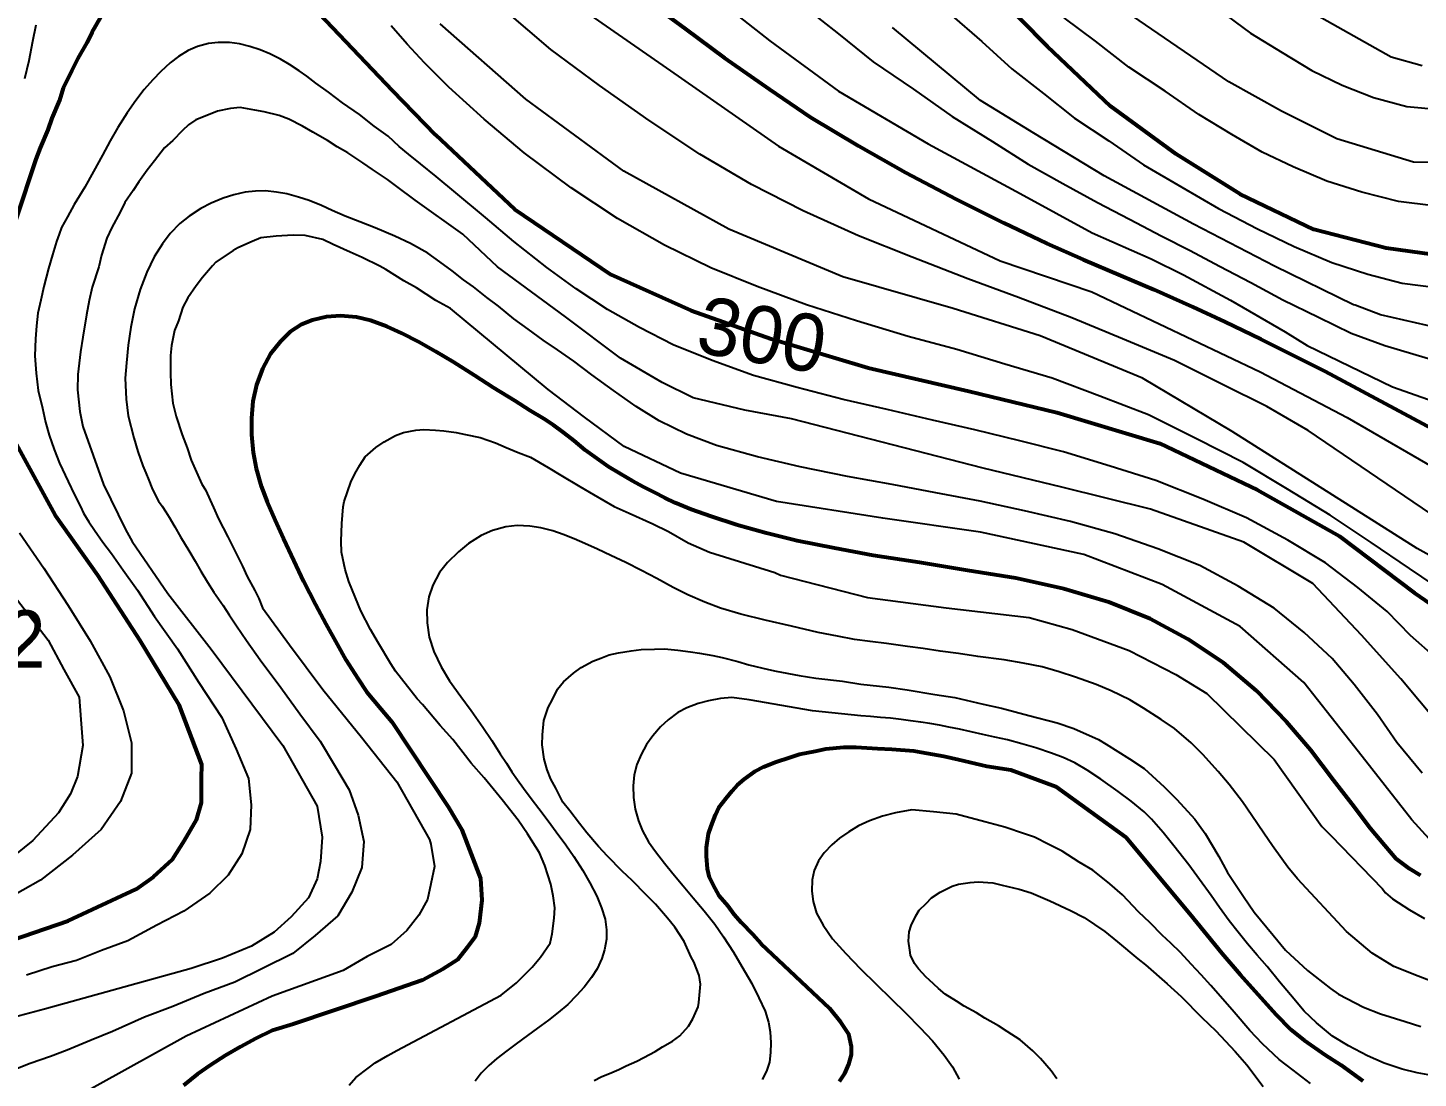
# Model space of a CAD drawing. Header units: metres. Extents: x 552626 to 559174, y 1843804 to 1852371.
# Drawn here: x 556628.6 to 557041.5, y 1845179.3 to 1845491.1 of the extents above; entities that cross this region are included whole.
import ezdxf
from ezdxf.enums import TextEntityAlignment as Align

# ---------------------------------------------------------------- set-up
doc = ezdxf.new("R2010")
doc.units = ezdxf.units.M
doc.header["$LTSCALE"] = 6.8
for name, color, linetype, lineweight in [('1', 7, 'Continuous', 25), ('2', 7, 'Continuous', 53), ('5', 7, 'Continuous', 25)]:
    doc.layers.add(name, color=color, linetype=linetype, lineweight=lineweight)
doc.layers.add('4', color=7, linetype='Continuous')

msp = doc.modelspace()

# ---------------------------------------------------------------- linework, layer by layer
at = {"layer": '1'}
for points in [[(557045.29, 1845346.87), (557008.83, 1845371.6), (556996.6, 1845378.72), (556983.58, 1845385.11), (556969.2, 1845392.34), (556953.71, 1845398.83), (556938.66, 1845405), (556922.83, 1845411.12), (556907.73, 1845416.61), (556891.24, 1845423.09), (556875.31, 1845429.35), (556858.85, 1845436.77), (556843.57, 1845444.63), (556828.23, 1845453.62), (556813.15, 1845463.59), (556798.43, 1845474.04), (556783.95, 1845484.74), (556770.29, 1845496.4), (556755.78, 1845508.76)], [(556829.22, 1845502.94), (556849, 1845487.25), (556869.39, 1845472.34), (556895.95, 1845456.71), (556923.35, 1845441.97), (556944.7, 1845430.3), (556962.22, 1845422.56), (556971.79, 1845417.77), (556985.8, 1845410.24), (557002.03, 1845400.84), (557008.55, 1845396.86), (557033.85, 1845384.57), (557061.69, 1845374.79)], [(556789.69, 1845499.07), (556819.45, 1845478.38), (556851.51, 1845456.01), (556878.26, 1845440.39), (556917.37, 1845421.92), (556944.64, 1845412.74), (556994.62, 1845388.96), (557020.41, 1845375.45), (557051.25, 1845357.6)], [(557042.75, 1845479.83), (557033.53, 1845482.4), (557000.21, 1845501.23)], [(556859.26, 1845497.22), (556869.4, 1845489.36), (556879.69, 1845481.04), (556891.59, 1845472.95), (556903.08, 1845464.79), (556915.09, 1845457.36), (556925.7, 1845450.68), (556936.02, 1845444.92), (556946.3, 1845439.27), (556955.75, 1845434.36), (556965.38, 1845429.33), (556973.82, 1845425.02), (556982.53, 1845420.34), (556991.81, 1845415.49), (557001.33, 1845410.37), (557011.87, 1845405.23), (557021.66, 1845400.44), (557031.58, 1845396.83), (557060.24, 1845388.27)], [(556902.33, 1845495.38), (556911.89, 1845487.1), (556920.84, 1845479), (556930.29, 1845471.68), (556939.42, 1845464.33), (556949.61, 1845457.56), (556959.95, 1845450.47), (556971.34, 1845443.8), (556982.18, 1845437.52), (556993.76, 1845431.42), (557004.74, 1845426.23), (557015.87, 1845421.46), (557026.55, 1845417.99), (557036.8, 1845415.31), (557046.83, 1845414.03)], [(557046.12, 1845438.28), (557035.66, 1845439.62), (557024.81, 1845442.36), (557014.42, 1845445.65), (557004.42, 1845449.83), (556995.17, 1845454.26), (556986.16, 1845459.45), (556976.4, 1845465.38), (556966.4, 1845472.3), (556955.56, 1845479.5), (556945.7, 1845487.2), (556936.42, 1845494.13)], [(557060.74, 1845451.05), (557040.09, 1845451.24), (557017.4, 1845458.16), (557000.93, 1845466.35), (556985.31, 1845475.12), (556956.8, 1845494.62)], [(556982.17, 1845496.61), (556991.74, 1845489.55), (557001.14, 1845483.83), (557009.97, 1845478.5), (557018.94, 1845474.13), (557028.24, 1845470.42), (557038.12, 1845467.81), (557047.88, 1845466.84)], [(556618.85, 1845493.18), (556618.4, 1845488.46), (556618.19, 1845485.58), (556617.87, 1845482.78), (556612.71, 1845461.38), (556610.08, 1845450.83), (556594.88, 1845411.73), (556591.28, 1845398.47), (556590.87, 1845391.24), (556590.87, 1845384.41), (556591.28, 1845377.99), (556594.48, 1845369.55), (556614.73, 1845335.21), (556634.69, 1845309.34), (556639.27, 1845300.67), (556643.88, 1845292.45), (556644.39, 1845285.78), (556644.91, 1845278.08), (556643.37, 1845268.83), (556641.32, 1845263.7), (556637.74, 1845258.05)], [(556631.02, 1845491.96), (556630, 1845487.03), (556628.87, 1845481.36), (556627.64, 1845476.03)], [(557050.21, 1845322.97), (557038.92, 1845330.63), (557027.58, 1845338.36), (557015.34, 1845346.46), (557002.75, 1845354.14), (556989.55, 1845362.09), (556975.64, 1845369.11), (556961.42, 1845376.2), (556946.98, 1845381.78), (556932.83, 1845387.17), (556918.75, 1845391.3), (556904.51, 1845395.59), (556890.06, 1845399.45), (556874.73, 1845404.17), (556859.91, 1845408.85), (556845.18, 1845414.3), (556831.42, 1845419.92), (556817.66, 1845426.62), (556803.69, 1845434.48), (556789.95, 1845443.66), (556776.03, 1845453.98), (556764.13, 1845464.02), (556753.64, 1845473.56), (556746.46, 1845480.72), (556741.25, 1845486.27), (556736.55, 1845491.71)], [(557055.04, 1845328.88), (557041.21, 1845336.58), (556986.23, 1845371.32), (556959.68, 1845387.08), (556929.23, 1845399.7), (556903.46, 1845407.8), (556870.61, 1845417.21), (556836.83, 1845431.35), (556805.64, 1845448.55), (556776.51, 1845469.92), (556751.11, 1845492.31)], [(557047.69, 1845402.01), (557030.29, 1845405.98), (557022.76, 1845408.77), (557022.31, 1845408.92), (556998.88, 1845420.33), (556974.78, 1845432.88), (556948.22, 1845447.2), (556927.4, 1845459.86), (556911.58, 1845469.58), (556885.41, 1845491.24)], [(556722.02, 1845468.89), (556717.94, 1845471.99), (556714.16, 1845474.71), (556711.49, 1845476.78), (556709.17, 1845478.39), (556706.28, 1845480.24), (556703.6, 1845481.82), (556700.5, 1845483.41), (556697.56, 1845484.63), (556694.57, 1845485.63), (556691.44, 1845486.35), (556688.53, 1845486.76), (556685.18, 1845486.8), (556682.25, 1845486.46), (556678.99, 1845485.59), (556676.26, 1845484.45), (556673.32, 1845482.65), (556670.84, 1845480.73), (556668.11, 1845478.19), (556665.75, 1845475.74), (556663.18, 1845472.82), (556660.67, 1845469.56), (556658.07, 1845465.93), (556655.34, 1845461.58), (556653.03, 1845457.6), (556650.79, 1845453.3), (556648.13, 1845448.51), (556645.55, 1845443.82), (556642.36, 1845438.64), (556640.41, 1845435.07), (556638.6, 1845431.85), (556637.91, 1845429.88), (556637.1, 1845427.66), (556635.96, 1845423.75), (556634.78, 1845419.72), (556633.39, 1845414.33), (556632.42, 1845410.31), (556631.56, 1845406.4), (556631.19, 1845402.65), (556630.86, 1845398.85), (556630.65, 1845393.79), (556631.07, 1845388.62), (556631.67, 1845383.46), (556632.97, 1845378.2), (556633.9, 1845374.1), (556634.95, 1845370.16), (556636.43, 1845365.92), (556638.04, 1845361.87), (556640.63, 1845356.46), (556642.51, 1845352.49), (556644.25, 1845349), (556645.13, 1845347.07), (556646.68, 1845344.46), (556648.37, 1845342.05), (556650.93, 1845338.46), (556653.5, 1845335.1), (556656.91, 1845330.1), (556661.13, 1845324.19), (556666.23, 1845316.42), (556673.04, 1845306.79), (556679.43, 1845296.74), (556686.2, 1845286.35), (556690.52, 1845277.04), (556694.19, 1845268.28), (556694.89, 1845260.51)], [(556691.7, 1845467.48), (556688.79, 1845467.21), (556684.9, 1845466.35), (556682.27, 1845465.35), (556678.55, 1845463.84), (556676.37, 1845462.33), (556674.57, 1845460.68), (556671.72, 1845457.66), (556669.23, 1845455.54), (556666.19, 1845451.64), (556664.06, 1845448.9), (556661.55, 1845445.45), (556659.87, 1845442.86), (556657.46, 1845439.32), (556656.02, 1845436.38), (556653.54, 1845431.89), (556652.05, 1845428.66), (556650.49, 1845423.61), (556649.68, 1845420.18), (556647.68, 1845414.13), (556646.84, 1845410.22), (556646.05, 1845405.93), (556644.97, 1845399.33), (556644.28, 1845394.96), (556643.42, 1845388.2), (556643.31, 1845383.71), (556644.03, 1845377.24), (556644.96, 1845372.79), (556651.05, 1845355.61), (556657.57, 1845342.24), (556659.61, 1845338.64), (556670.23, 1845323.25), (556683.08, 1845306.71), (556704.38, 1845278.04), (556714.54, 1845260.11), (556716.07, 1845250.86), (556715.56, 1845243.67), (556714.54, 1845238.54), (556711.98, 1845232.89), (556706.86, 1845227.24), (556701.74, 1845222.62), (556695.08, 1845218.51), (556686.38, 1845214.92), (556677.16, 1845211.84), (556633.53, 1845199.76), (556621.65, 1845196.65)], [(557058.09, 1845271.9), (557036.35, 1845297.87), (557024.68, 1845310.87), (557010.26, 1845326.16), (556989.74, 1845338.49), (556962.07, 1845348.28), (556935.74, 1845354.77), (556912.31, 1845360.46), (556855.36, 1845375.08), (556841.54, 1845377.65), (556826.18, 1845381.25), (556816.96, 1845385.87), (556804.67, 1845393.06), (556788.29, 1845405.38), (556768.12, 1845420.15), (556757.84, 1845429.87), (556743.66, 1845439.94), (556738.21, 1845444.01), (556735.47, 1845446.14), (556731, 1845449.1), (556728.1, 1845451.02), (556723.64, 1845453.98), (556720.47, 1845455.77), (556717.56, 1845457.69), (556713.25, 1845460.2), (556710.19, 1845461.9), (556706.11, 1845464.06), (556703.22, 1845465.12), (556698.81, 1845466.19), (556695.99, 1845466.69), (556691.7, 1845467.48)], [(557046.82, 1845303.99), (557039.25, 1845310.77), (557032.31, 1845317.84), (557023.59, 1845324.97), (557013.95, 1845332.3), (557002.85, 1845338.99), (556990.49, 1845345.67), (556977.53, 1845351.17), (556963.61, 1845356.73), (556950, 1845361.01), (556936.17, 1845365.24), (556923.26, 1845368.49), (556909.82, 1845371.83), (556897.26, 1845374.65), (556883.84, 1845377.83), (556870.73, 1845380.78), (556857.1, 1845384.38), (556844.14, 1845387.93), (556831.84, 1845392.4), (556820.31, 1845397.02), (556810.28, 1845402.15), (556800.74, 1845407.55), (556791.45, 1845413.66), (556782.77, 1845420.02), (556772.97, 1845427.75), (556764.49, 1845434.87), (556755.7, 1845442.15), (556749.83, 1845446.99), (556745.18, 1845450.76), (556741.66, 1845453.65), (556738.93, 1845455.92), (556735.59, 1845458.95), (556731.51, 1845461.98), (556727.1, 1845465.43), (556722.02, 1845468.89)], [(556758.03, 1845416.34), (556754.62, 1845419), (556750.95, 1845421.65), (556747.36, 1845424.24), (556742.24, 1845427.06), (556737.62, 1845429.31), (556731.77, 1845431.72), (556727.18, 1845433.55), (556722.81, 1845435.24), (556719.02, 1845436.95), (556715.79, 1845438.42), (556712.15, 1845439.85), (556709.04, 1845440.91), (556705.49, 1845441.81), (556702.43, 1845442.37), (556699.17, 1845442.7), (556696.18, 1845442.64), (556693.13, 1845442.34), (556689.82, 1845441.53), (556686.65, 1845440.56), (556683.05, 1845439.04), (556679.94, 1845437.46), (556676.54, 1845435.26), (556673.78, 1845433.05), (556670.88, 1845430.04), (556668.56, 1845427.02), (556666.16, 1845423.13), (556663.99, 1845418.57), (556661.99, 1845413.43), (556660.31, 1845407.76), (556659.19, 1845402.3), (556658.4, 1845396.95), (556657.93, 1845391.71), (556657.51, 1845387.15), (556657.84, 1845380.86), (556658.41, 1845375.93), (556660.06, 1845369.38), (556661.29, 1845365.35), (556662.81, 1845361.15), (556663.69, 1845358.98), (556664.51, 1845356.84), (556665.42, 1845354.6), (556666.34, 1845352.68), (556667.43, 1845350.64), (556668.5, 1845349.14), (556669.57, 1845347.45), (556670.58, 1845345.89), (556672.24, 1845343.02), (556673.97, 1845340), (556676.44, 1845335.97), (556678.27, 1845332.8), (556680.01, 1845329.79), (556682.01, 1845326.56), (556683.87, 1845323.6), (556686.63, 1845319.61), (556688.39, 1845316.85), (556690.61, 1845313.58), (556693.53, 1845309.28), (556697.65, 1845303.52), (556703.75, 1845295.31), (556709.43, 1845287.45), (556715.46, 1845279.32), (556719.64, 1845272.25), (556724.04, 1845264.92), (556726.71, 1845257.39)], [(557044.78, 1845250.34), (557039.66, 1845255.99), (557023.76, 1845276.25), (557007.59, 1845296.83), (556988.63, 1845313.42), (556965.51, 1845325.92), (556942.23, 1845334.83), (556911.55, 1845341.38), (556882.54, 1845345.55), (556850.91, 1845350.49), (556822.47, 1845358.92), (556805.7, 1845366.87), (556793.92, 1845375.6), (556783.17, 1845383.81), (556754.16, 1845407.77), (556749.77, 1845410.17), (556744.07, 1845413.93), (556740.28, 1845416.02), (556734.92, 1845419.34), (556733.18, 1845420.36), (556727.91, 1845422.94), (556724.38, 1845424.49), (556719.24, 1845426.8), (556716.2, 1845428.32), (556711.01, 1845429.48), (556707.38, 1845429.59), (556702.39, 1845429.25), (556697.78, 1845428.77), (556695.26, 1845427.69), (556690.93, 1845425.82), (556689.6, 1845424.99), (556684.42, 1845421.58), (556683.41, 1845420.5), (556680.52, 1845417), (556678.64, 1845414.58), (556676.14, 1845410.94), (556674.68, 1845408.19), (556673.38, 1845404.12), (556672.21, 1845401.31), (556671.25, 1845396.82), (556670.96, 1845393.83), (556670.93, 1845388.79), (556671.08, 1845385.29), (556671.68, 1845379.75), (556672.65, 1845375.78), (556674.48, 1845370.3), (556675.91, 1845366.49), (556677.12, 1845362.83), (556680.31, 1845355.62), (556681.38, 1845353.95), (556683.74, 1845348.73), (556685.21, 1845345.39), (556687.97, 1845340.03), (556689.75, 1845336.45), (556692.39, 1845331.36), (556693.72, 1845328.29), (556696.05, 1845324.11), (556697.21, 1845321.69), (556698.31, 1845318.97)], [(557042.67, 1845269.89), (557035.2, 1845278.95), (557029.44, 1845287.3), (557022.53, 1845296.2), (557016.01, 1845303.9), (557007.71, 1845311.65), (556998.74, 1845318.85), (556988.03, 1845325.42), (556976.64, 1845331.47), (556964.25, 1845336.45), (556951.39, 1845340.88), (556938.25, 1845344.54), (556924.63, 1845347.74), (556911.47, 1845350.58), (556898.27, 1845353.08), (556885.32, 1845355.55), (556872.05, 1845357.97), (556857.95, 1845360.84), (556845.34, 1845363.76), (556833.09, 1845367.18), (556824.19, 1845370.49), (556816.11, 1845374.43), (556809.28, 1845378.74), (556802.56, 1845383.51), (556796.13, 1845388.12), (556790.72, 1845392.22), (556785.88, 1845395.5), (556781.61, 1845398.4), (556777.23, 1845401.63), (556772.9, 1845404.79), (556768.34, 1845408.51), (556764.9, 1845411.08), (556760.99, 1845414.23), (556758.03, 1845416.34)], [(556774.23, 1845255.91), (556769.48, 1845261.98), (556764.09, 1845268.53), (556760.32, 1845272.81), (556754.78, 1845279.83), (556751.11, 1845284.03), (556745.77, 1845290.21), (556744.23, 1845291.92), (556737.78, 1845300.15), (556736.45, 1845302.36), (556732.74, 1845308.46), (556730.33, 1845312.53), (556727.54, 1845318.08), (556725.92, 1845321.87), (556723.98, 1845326.76), (556722.87, 1845330.33), (556721.75, 1845335.43), (556721.62, 1845338.74), (556721.82, 1845344), (556722.25, 1845348.9), (556722.52, 1845350.55), (556724.57, 1845356.23), (556725.68, 1845358.75), (556727.17, 1845361.31), (556728.76, 1845363.79), (556731.93, 1845366.57), (556734.39, 1845368.21), (556737.76, 1845370.15), (556740.13, 1845371.02), (556743.85, 1845371.68), (556746.2, 1845371.88), (556749.64, 1845371.74), (556752.15, 1845371.48), (556755.83, 1845370.99), (556758.56, 1845370.38), (556762.95, 1845369.5), (556767.52, 1845367.98), (556770.65, 1845366.57), (556774.25, 1845365.11), (556777.86, 1845363.66), (556783.09, 1845360.61), (556786.9, 1845358.33), (556792.55, 1845354.95), (556796.65, 1845352.6), (556802.7, 1845349.08), (556807.24, 1845347.08), (556814.2, 1845343.86), (556818.86, 1845341.59), (556824.7, 1845338.23), (556831.04, 1845335.51), (556850.44, 1845329.42), (556852.13, 1845328.68), (556877.99, 1845321.97), (556901.35, 1845318.96), (556926, 1845316.06), (556938.8, 1845312.47), (556955.7, 1845306.31), (556969.52, 1845299.12), (556978.74, 1845293.47), (556998.72, 1845273.97), (557012.87, 1845254.07), (557015.71, 1845251.3), (557030.84, 1845235.63), (557031.86, 1845234.33), (557033.88, 1845232.59)], [(556626.12, 1845341.25), (556633.34, 1845330.77), (556640.56, 1845319.61), (556647.12, 1845309.2), (556652.94, 1845298.46), (556656.99, 1845288.4), (556659.42, 1845278.86), (556659.36, 1845269.88), (556656.16, 1845261.48), (556650.43, 1845253.18), (556641.87, 1845245.54), (556632.41, 1845238.14), (556621.86, 1845232.18)], [(556780.98, 1845342.68), (556777.73, 1845343.24), (556773.91, 1845343.39), (556770.54, 1845343), (556766.59, 1845341.94), (556763.25, 1845340.4), (556759.52, 1845338.09), (556756.49, 1845335.61), (556753.28, 1845332.42), (556750.9, 1845329.4), (556748.84, 1845325.63), (556747.72, 1845322.2), (556747.09, 1845318.31), (556747.16, 1845314.53), (556747.84, 1845310.29), (556749.16, 1845306.03), (556751.33, 1845301.47), (556753.88, 1845297.26), (556757.19, 1845292.61), (556760.29, 1845288.43), (556763.72, 1845283.54), (556766.43, 1845279.52), (556768.89, 1845275.64), (556770.73, 1845272.83), (556772.36, 1845270.3), (556774.08, 1845267.91), (556775.83, 1845265.46), (556778.12, 1845262.39), (556780.34, 1845259.39), (556783.11, 1845255.75), (556785.55, 1845252.45), (556788.43, 1845248.58), (556790.78, 1845245.09), (556793.43, 1845240.98), (556795.52, 1845237.3), (556797.58, 1845233.36), (556799, 1845229.86), (556800.03, 1845226.56), (556800.45, 1845223.37), (556800.42, 1845220.55), (556799.87, 1845217.46), (556799.03, 1845214.82), (556797.67, 1845211.83), (556796.05, 1845209.25), (556793.87, 1845206.33), (556791.59, 1845203.84), (556788.95, 1845201.19), (556786.14, 1845198.82), (556783.25, 1845196.51), (556779.99, 1845194.12), (556776.98, 1845191.95), (556773.61, 1845189.54), (556770.83, 1845187.48), (556767.85, 1845185.13), (556765.53, 1845183.08), (556763.23, 1845180.78), (556761.46, 1845178.47)], [(557048.71, 1845206.82), (557041.5, 1845209.63), (557034.29, 1845212.44), (557027.88, 1845216.46), (557020.27, 1845222.89), (557005.69, 1845238.53), (557002.8, 1845242), (557000.98, 1845244.41), (556998.29, 1845248.27), (556995.71, 1845252.1), (556992.15, 1845257.33), (556989.39, 1845261.36), (556985.4, 1845266.47), (556982.1, 1845270.37), (556977.57, 1845275.36), (556974.12, 1845278.86), (556969.13, 1845283.11), (556965.21, 1845285.83), (556959.97, 1845289.2), (556955.85, 1845291.66), (556950.38, 1845294.33), (556945.89, 1845296.2), (556939.79, 1845298.33), (556934.89, 1845299.96), (556929.84, 1845301.47), (556924.22, 1845302.5), (556918.52, 1845303.48), (556910.79, 1845304.49), (556905.05, 1845305.35), (556899.52, 1845306.09), (556894.55, 1845306.87), (556889.82, 1845307.52), (556883.65, 1845308.35), (556878.75, 1845308.96), (556874.14, 1845309.57), (556869.11, 1845310.49), (556863.36, 1845311.66), (556855.37, 1845313.46), (556847.61, 1845315.26), (556840.32, 1845317.11), (556834.34, 1845318.89), (556829.63, 1845320.62), (556824.66, 1845322.84), (556820.29, 1845325.03), (556815.37, 1845327.65), (556810.9, 1845330.03), (556806.22, 1845332.4), (556801.79, 1845334.49), (556797.79, 1845336.33), (556794.02, 1845338), (556790.89, 1845339.4), (556787.56, 1845340.69), (556784.49, 1845341.78), (556780.98, 1845342.68)], [(556698.31, 1845318.97), (556706.32, 1845307.99), (556716.24, 1845294.68), (556727.75, 1845280.56), (556738.22, 1845267.25), (556747.89, 1845250.15), (556748.32, 1845248.8), (556749.35, 1845242.13), (556748.32, 1845236.99), (556747.3, 1845232.37), (556744.74, 1845227.75), (556741.15, 1845223.13), (556736.55, 1845219.02), (556729.38, 1845215.43), (556722.21, 1845211.32), (556701.22, 1845203.62), (556675.62, 1845191.81), (556640.13, 1845172.12), (556621.42, 1845164.39)], [(556826.13, 1845196.94), (556827.68, 1845200.46), (556827.89, 1845201.82), (556828.36, 1845207.2), (556828.03, 1845209.83), (556826.39, 1845213.81), (556825.64, 1845215.23), (556823.54, 1845219.92), (556820.72, 1845224.13), (556818.58, 1845226.81), (556815.02, 1845230.93), (556812.29, 1845233.73), (556808.04, 1845238.05), (556805.13, 1845240.82), (556800.77, 1845245.22), (556798.13, 1845248.13), (556794.67, 1845252.16), (556792.42, 1845254.93), (556789.58, 1845258.66), (556787.54, 1845261.26), (556785.4, 1845265.46), (556783.92, 1845268.13), (556782.82, 1845270.85), (556781.94, 1845274.06), (556781.32, 1845278.27), (556781.42, 1845281.23), (556781.84, 1845285.47), (556783.17, 1845289.34), (556784.38, 1845291.78), (556785.91, 1845294.82), (556787.73, 1845296.95), (556790.63, 1845299.6), (556792.9, 1845301.21), (556796.38, 1845303.08), (556798.83, 1845304.05), (556801.27, 1845305.02), (556804.06, 1845305.56), (556807.78, 1845306.22), (556810.78, 1845306.59), (556814.76, 1845306.71), (556817.7, 1845306.79), (556821.64, 1845306.43), (556825.43, 1845305.86), (556828.04, 1845305.52), (556832.03, 1845304.78), (556834.77, 1845304.17), (556839.47, 1845303.05), (556842.74, 1845302.03), (556848.62, 1845300.68), (556850.88, 1845300.1), (556857.69, 1845298.86), (556862.64, 1845298.06), (556870.56, 1845297.15), (556875.99, 1845296.3), (556884.28, 1845295.44), (556889.71, 1845294.6), (556897.96, 1845293.25), (556903.88, 1845292.38), (556912.31, 1845290.39), (556917.78, 1845289.17), (556925.86, 1845286.95), (556934.32, 1845284.77), (556939.28, 1845283.11), (556946.54, 1845279.84), (556948.89, 1845278.51)], [(556947.32, 1845268.11), (556943.26, 1845270.71), (556939.55, 1845272.96), (556936.04, 1845274.53), (556932.6, 1845275.78), (556927.98, 1845277.38), (556923.78, 1845278.57), (556919.56, 1845279.73), (556915.84, 1845280.55), (556912.26, 1845281.36), (556908.75, 1845282.14), (556905.34, 1845282.89), (556902.15, 1845283.56), (556899.35, 1845284.09), (556896.5, 1845284.59), (556893.84, 1845284.98), (556890.72, 1845285.44), (556887.95, 1845285.76), (556884.78, 1845286.15), (556881.86, 1845286.4), (556878.84, 1845286.66), (556875.98, 1845286.88), (556861.62, 1845288.37), (556842.86, 1845291.63), (556837.67, 1845292.31), (556834.31, 1845292), (556830.75, 1845291.36), (556827.67, 1845290.59), (556824.35, 1845289.29), (556821.66, 1845287.85), (556818.82, 1845285.75), (556816.54, 1845283.66), (556814.21, 1845280.92), (556812.38, 1845278.35), (556810.71, 1845275.37), (556809.52, 1845272.49), (556808.69, 1845269.4), (556808.38, 1845266.07), (556808.47, 1845262.64), (556809, 1845259.16), (556809.92, 1845255.75), (556811.17, 1845252.73), (556812.97, 1845249.47), (556814.98, 1845246.59), (556817.64, 1845243.14), (556820.18, 1845240.04), (556823.23, 1845236.43), (556826.25, 1845232.82), (556829.43, 1845228.99), (556832.61, 1845225), (556835.2, 1845221.33), (556838.23, 1845216.75), (556840.65, 1845212.51), (556843.59, 1845207.47), (556845.72, 1845203.19), (556847.56, 1845199.26), (556848.53, 1845195.94), (556849.05, 1845193.06), (556849.31, 1845189.85), (556849.21, 1845186.97), (556848.84, 1845184.03), (556848.01, 1845181.41), (556846.74, 1845178.88)], [(556948.89, 1845278.51), (556955.81, 1845274.15), (556960.17, 1845271.27), (556966.08, 1845265.83), (556969.89, 1845262.02), (556975.18, 1845256.22), (556978.28, 1845251.95), (556982.28, 1845245.12), (556984.86, 1845240.4), (556989.65, 1845233.3), (556992.8, 1845228.65), (556998.42, 1845221.75), (557002.11, 1845217.36), (557008.68, 1845211.24), (557015.53, 1845205.91), (557017.83, 1845204.3), (557025.26, 1845200.37), (557030.35, 1845198.44), (557037.68, 1845196.13), (557042.33, 1845194.71)], [(557045.6, 1845180.08), (557041.21, 1845180.94), (557036.8, 1845182), (557031.41, 1845183.8), (557026.47, 1845185.98), (557020.83, 1845188.96), (557016.11, 1845191.84), (557011.33, 1845195.72), (557007.62, 1845199.2), (557003.64, 1845204.04), (557000.33, 1845207.93), (556996.65, 1845212.5), (556993.66, 1845215.83), (556990.82, 1845219.2), (556988.06, 1845222.62), (556985.41, 1845226.07), (556982.47, 1845229.99), (556980.07, 1845233.51), (556976.53, 1845238.33), (556973.41, 1845242.69), (556969, 1845248.27), (556965.82, 1845252.24), (556962.29, 1845256.22), (556960.1, 1845258.39), (556956.26, 1845261.59), (556952.41, 1845264.45), (556947.32, 1845268.11)], [(556694.89, 1845260.51), (556694.6, 1845253.16), (556692.16, 1845245.91), (556688.13, 1845239.62), (556682.7, 1845234.24), (556674.94, 1845228.93), (556666.91, 1845224.7), (556658.26, 1845220.13), (556650.45, 1845217.24), (556643.06, 1845214.29), (556635.88, 1845212.34), (556628.19, 1845209.88)], [(556961.91, 1845225.43), (556958.49, 1845228.74), (556953.66, 1845233.72), (556949.9, 1845236.97), (556944.89, 1845241.04), (556940.83, 1845243.48), (556935.75, 1845246.68), (556931.86, 1845248.74), (556927.54, 1845250.88), (556924.6, 1845251.83), (556918.74, 1845253.86), (556912.85, 1845255.4), (556904.34, 1845257.7), (556897.57, 1845258.42), (556891.1, 1845258.95), (556886.26, 1845258.1), (556882.44, 1845257.1), (556878.57, 1845255.71), (556875.34, 1845254.2), (556872.42, 1845252.5), (556869.67, 1845250.56), (556867.36, 1845248.6), (556865.08, 1845246.17), (556863.44, 1845243.85), (556862.17, 1845240.95), (556861.52, 1845238.19), (556861.43, 1845234.86), (556861.82, 1845231.8), (556862.87, 1845228.28), (556864.77, 1845224.75), (556867.6, 1845220.72), (556871.54, 1845216.31), (556875.87, 1845211.81), (556880.53, 1845207.24), (556885.05, 1845202.85), (556889.32, 1845198.63), (556893.64, 1845194.28), (556897.29, 1845190.36), (556900.75, 1845186.2), (556903.18, 1845182.71), (556905.17, 1845179.05)], [(556726.71, 1845257.39), (556728.37, 1845249.63), (556727.79, 1845241.9), (556724.8, 1845234.5), (556720.69, 1845227.56), (556713.92, 1845221.67), (556707.27, 1845216.3), (556698.29, 1845211.84), (556690.07, 1845207.83), (556680.95, 1845204.45), (556671.7, 1845200.56), (556663.22, 1845197.39), (556653.8, 1845193.22), (556647.44, 1845190.62), (556640.33, 1845187.64), (556635.36, 1845185.73), (556629.3, 1845183.66), (556623.54, 1845181.43)], [(556637.74, 1845258.05), (556630.06, 1845249.84), (556624.94, 1845245.73)], [(556724.06, 1845177.24), (556725.97, 1845179.48), (556729.7, 1845182.33), (556731.78, 1845183.92), (556735.51, 1845186.1), (556738.18, 1845187.57), (556769.22, 1845204.01), (556773.71, 1845207.62), (556778.36, 1845212.29), (556780.84, 1845215.27), (556783.74, 1845219.44), (556784.35, 1845222.18), (556784.91, 1845226.81), (556785.1, 1845229.88), (556784.65, 1845233.44), (556783.94, 1845236.87), (556782.19, 1845242.45), (556780.58, 1845246.24), (556777.02, 1845251.89), (556774.23, 1845255.91)], [(556934.22, 1845179.17), (556932.5, 1845181.53), (556929.38, 1845185.13), (556927.1, 1845187.41), (556923.36, 1845190.66), (556919.43, 1845193.21), (556916.84, 1845194.88), (556912.85, 1845197.14), (556910.37, 1845198.73), (556906.69, 1845200.74), (556904.42, 1845202.17), (556901.01, 1845204.31), (556899.09, 1845205.97), (556896.3, 1845208.48), (556895.44, 1845209.32), (556893.13, 1845211.79), (556891.98, 1845213.36), (556890.72, 1845215.87), (556890.53, 1845217.36), (556890.2, 1845219.99), (556890.33, 1845222.76), (556890.95, 1845224.65), (556892.31, 1845227.48), (556893.33, 1845229.22), (556895.36, 1845231.19), (556896.97, 1845232.82), (556899.51, 1845234.56), (556903.09, 1845236.34), (556905.02, 1845236.87), (556908.47, 1845237.4), (556910.83, 1845237.6), (556915.15, 1845237.28), (556917.99, 1845236.59), (556922.99, 1845235.41), (556926.55, 1845234.33), (556932.17, 1845231.99), (556938.23, 1845229.14), (556942.31, 1845226.99), (556948.43, 1845222.9), (556952.25, 1845219.77), (556958.3, 1845214.72), (556960.52, 1845213), (556966.93, 1845207.34), (556971.11, 1845203.58), (556977.22, 1845197.31), (556981.43, 1845193.36), (556987.14, 1845187.23), (556990.68, 1845183.29), (556995.48, 1845176.86)], [(557033.88, 1845232.59), (557038.95, 1845229.32), (557043.37, 1845226.74)], [(557009.52, 1845177.77), (557004.4, 1845181.72), (557000.27, 1845184.91), (556995.29, 1845189.56), (556991.56, 1845193.45), (556986.86, 1845198.93), (556983.55, 1845202.77), (556979.99, 1845206.84), (556977.07, 1845210.04), (556974.08, 1845213.17), (556970.96, 1845216.59), (556968.06, 1845219.4), (556965.53, 1845221.82), (556961.91, 1845225.43)], [(556796.84, 1845178.62), (556798.89, 1845179.73), (556802.06, 1845180.99), (556804.13, 1845181.91), (556806.29, 1845182.94), (556809.44, 1845184.38), (556811.59, 1845185.41), (556814.88, 1845187.25), (556817.09, 1845188.58), (556820.11, 1845190.29), (556822.2, 1845191.88), (556824.78, 1845194.77), (556826.13, 1845196.94)]]:
    msp.add_lwpolyline(points, dxfattribs=at)
at = {"layer": '2'}
for points in [[(556701.16, 1845506.62), (556704.11, 1845504.33), (556708.54, 1845500.89), (556713.15, 1845497.47), (556736.9, 1845472.57), (556749.63, 1845459.35), (556773.17, 1845437.34), (556801.73, 1845417.87), (556825.61, 1845407.23), (556849.38, 1845398.82), (556878.13, 1845390.16), (556908.07, 1845383.3), (556934.17, 1845376.9), (556964.75, 1845367.69), (556993.75, 1845353.95), (557018.13, 1845340.18), (557040.47, 1845323.4), (557066.8, 1845305.28)], [(556811.76, 1845499.86), (556823.95, 1845490.82), (556835.49, 1845482.18), (556848.89, 1845472.88), (556861.05, 1845464.62), (556875.35, 1845456.07), (556889.25, 1845448.15), (556904.27, 1845440.27), (556918.36, 1845433.23), (556931.2, 1845427.11), (556942.06, 1845422.33), (556953.17, 1845417.59), (556963.01, 1845413.44), (556974.47, 1845408.35), (556984.08, 1845403.86), (556994.76, 1845398.7), (557004.14, 1845394.1), (557013.77, 1845389.23), (557057.98, 1845365.52)], [(557052.75, 1845422.86), (557032.02, 1845425.76), (557010.51, 1845431.3), (556988.66, 1845441.71), (556969.65, 1845453.67), (556950.1, 1845467.85), (556931.43, 1845485.57), (556915.39, 1845501.87)], [(556619.32, 1845416.95), (556631.12, 1845452.19), (556632.33, 1845455.48), (556634.61, 1845460.81), (556635.79, 1845464.29), (556638.07, 1845469.62), (556639.23, 1845473.28), (556641.8, 1845478.55), (556643.55, 1845482.1), (556646.19, 1845486.8), (556647.71, 1845489.85), (556650.3, 1845494.26)], [(556825.65, 1845348.17), (556820.81, 1845350.12), (556817.78, 1845351.63), (556814.72, 1845353.16), (556811.56, 1845354.81), (556808.11, 1845356.67), (556804.74, 1845358.62), (556801.05, 1845360.82), (556797.55, 1845363.32), (556794.09, 1845365.8), (556790.88, 1845368.48), (556787.76, 1845370.88), (556784.72, 1845373.16), (556781.86, 1845375.06), (556777.69, 1845377.58), (556773.26, 1845380.36), (556766.92, 1845384.26), (556761.25, 1845387.88), (556754.99, 1845391.84), (556749.7, 1845395.05), (556744.8, 1845397.84), (556739.63, 1845400.48), (556735.25, 1845402.48), (556730.39, 1845404.23), (556726.2, 1845405.24), (556721.43, 1845405.66), (556717.32, 1845405.31), (556713.13, 1845404.37), (556709.84, 1845403.02), (556706.52, 1845400.93), (556703.62, 1845398.03), (556700.72, 1845394.33), (556698.29, 1845389.86), (556696.49, 1845385.16), (556695.43, 1845380.29), (556695.05, 1845375.27), (556695.04, 1845370.45), (556695.53, 1845365.08), (556696.46, 1845360.33), (556697.94, 1845355.11), (556699.73, 1845350.39), (556702.09, 1845344.93), (556704.54, 1845339.54), (556707.61, 1845332.99), (556710.5, 1845326.83), (556714.04, 1845319.94), (556717.13, 1845314.22), (556720.49, 1845308.2), (556723.01, 1845303.55), (556726.59, 1845298.01), (556729.32, 1845293.93), (556733.48, 1845288.92), (556736.72, 1845285.07), (556753.45, 1845259.85), (556757.46, 1845253.02), (556763.07, 1845238.56), (556763.47, 1845232.13), (556762.67, 1845225.3), (556761.46, 1845221.28), (556759.06, 1845218.07), (556756.26, 1845214.45), (556751.85, 1845211.64), (556745.84, 1845208.43), (556731.82, 1845203.6), (556707.42, 1845195.31)], [(556620.37, 1845219.12), (556640.57, 1845225.99), (556660.78, 1845235.46), (556665.9, 1845239.05), (556671.53, 1845244.19), (556675.11, 1845249.84), (556678.7, 1845256), (556680.23, 1845261.13), (556680.23, 1845268.32), (556680.28, 1845272.43), (556673.55, 1845290.18), (556661.98, 1845309.24), (556649.42, 1845328.67), (556636.81, 1845346.39), (556624.13, 1845369.55)], [(557042.19, 1845239.51), (557038.91, 1845241.51), (557034.99, 1845244.48), (557031.66, 1845248.38), (557027.34, 1845253.44), (557021.96, 1845260.66), (557016.39, 1845267.77), (557009.63, 1845276.68), (557002.42, 1845285.07), (556993.48, 1845294.31), (556983.73, 1845302.62), (556973.16, 1845309.68), (556961.88, 1845315.71), (556949.62, 1845320.6), (556936.31, 1845324.6), (556922.05, 1845327.74), (556907.63, 1845330.08), (556893.43, 1845332.38), (556879.63, 1845334.44), (556868.18, 1845336.63), (556857.05, 1845338.83), (556847.99, 1845341.14), (556839.08, 1845343.56), (556831.57, 1845346.04), (556825.65, 1845348.17)], [(556869.63, 1845178.29), (556871.23, 1845180.71), (556872.44, 1845183.52), (556873.24, 1845186.33), (556873.24, 1845188.74), (556872.44, 1845192.36), (556870.03, 1845195.97), (556866.83, 1845199.99), (556846.35, 1845219.25), (556843.92, 1845221.99), (556840.53, 1845225.47), (556838.41, 1845227.96), (556836.59, 1845230.4), (556833.92, 1845233.49), (556832.7, 1845235.62), (556831.05, 1845238.93), (556830.45, 1845241.42), (556830.17, 1845245.19), (556830.13, 1845247.76), (556830.76, 1845251.83), (556831.52, 1845254.11), (556832.81, 1845257.51), (556833.78, 1845259.63), (556835.99, 1845262.47), (556837.82, 1845264.61), (556839.4, 1845266.42), (556841.38, 1845268.09), (556844.6, 1845270.5), (556847.1, 1845271.76), (556850.81, 1845273.27), (556854.84, 1845274.54), (556857.77, 1845275.47), (556862.4, 1845276.43), (556865.64, 1845277.13), (556870.91, 1845277.6), (556874.62, 1845277.58), (556880.95, 1845277.23), (556885.16, 1845277), (556891.69, 1845276.49), (556893.93, 1845276.1), (556900.64, 1845274.94), (556905.05, 1845273.88), (556913.37, 1845271.97), (556920.54, 1845270.81), (556933.86, 1845265.88), (556954.66, 1845250.89), (556973.61, 1845228.24), (556983.17, 1845216.41), (556988.66, 1845210.12), (556999.38, 1845198.18), (557003.73, 1845193.78), (557007.66, 1845190.56), (557013.91, 1845186.21), (557018.56, 1845183.27), (557025.04, 1845178.56)], [(556707.42, 1845195.31), (556701.22, 1845193.52), (556696.29, 1845191.08), (556691.74, 1845188.59), (556687.31, 1845186.04), (556682.85, 1845183.21), (556678.99, 1845180.48), (556674.85, 1845177.19)]]:
    msp.add_lwpolyline(points, dxfattribs=at)

# ---------------------------------------------------------------- texts
at = {"layer": '4'}
msp.add_text('300', height=17, rotation=349.981, dxfattribs=at).set_placement((556845.2, 1845391.66), align=Align.CENTER)
at = {"layer": '5', "width": 0.95}
msp.add_text('362,2', height=17, dxfattribs=at).set_placement((556579.77, 1845301.21))

doc.saveas('drawing.dxf')
